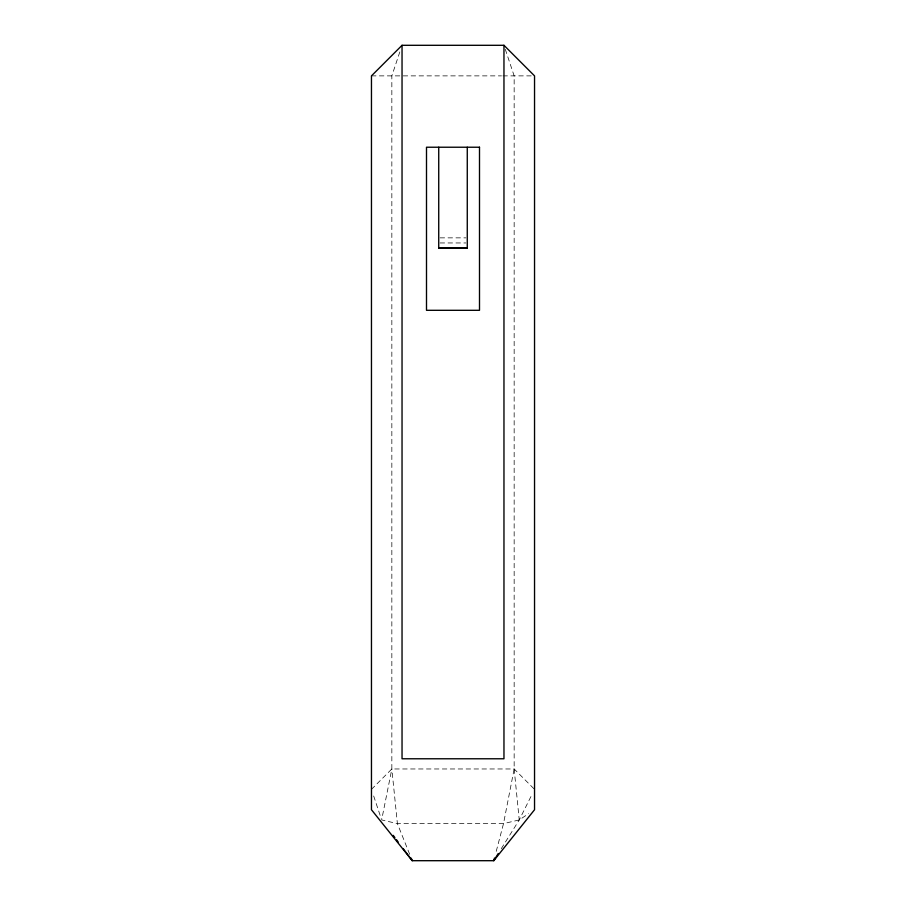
<?xml version="1.0" encoding="UTF-8"?>
<svg xmlns="http://www.w3.org/2000/svg" width="906" height="906" viewBox="0 0 906 906"><rect width="100%" height="100%" fill="white"/><g stroke="black" fill="none" stroke-linecap="round" stroke-linejoin="round"><path stroke-width="0.68" stroke-dasharray="4.53 3.4" d="M505.288 49.286L514.155 75.877L514.155 768.968L503.51 823.611L495.514 854.075M399.818 51.948L391.845 75.877L391.845 768.968L381.653 819.93L397.394 823.611L503.51 823.611L519.251 819.93L528.662 813.656M501.267 848.707L519.251 819.93L532.094 794.245M371.46 789.353L391.845 768.968L514.155 768.968L534.54 789.353M371.46 75.877L501.505 75.877M502.909 75.877L534.54 75.877M440.09 237.859L465.911 237.859M440.09 242.955L465.911 242.955M409.671 854.301L397.394 823.611L391.845 768.968M373.68 796L381.211 818.605M514.155 768.968L519.251 819.93"/><path stroke-width="1.36" d="M494.461 858.05L493.77 860.7L412.23 860.7L371.46 809.738L371.46 75.877L402.038 45.3L503.963 45.3L534.54 75.877L534.54 809.738L493.77 860.7L498.266 853.509M438.731 247.87L467.27 247.87M438.731 248.051L467.27 248.051M393.227 835.355L394.88 837.563M396.534 839.76L398.176 841.968M403.136 848.582L412.23 860.7L411.211 858.141M503.963 45.3L503.963 758.775L402.038 758.775L402.038 45.3M467.27 147.225L467.27 248.131L438.731 248.131L438.731 147.225M479.5 147.225L426.5 147.225L426.5 310.305L479.5 310.305L479.5 147.225"/></g></svg>
